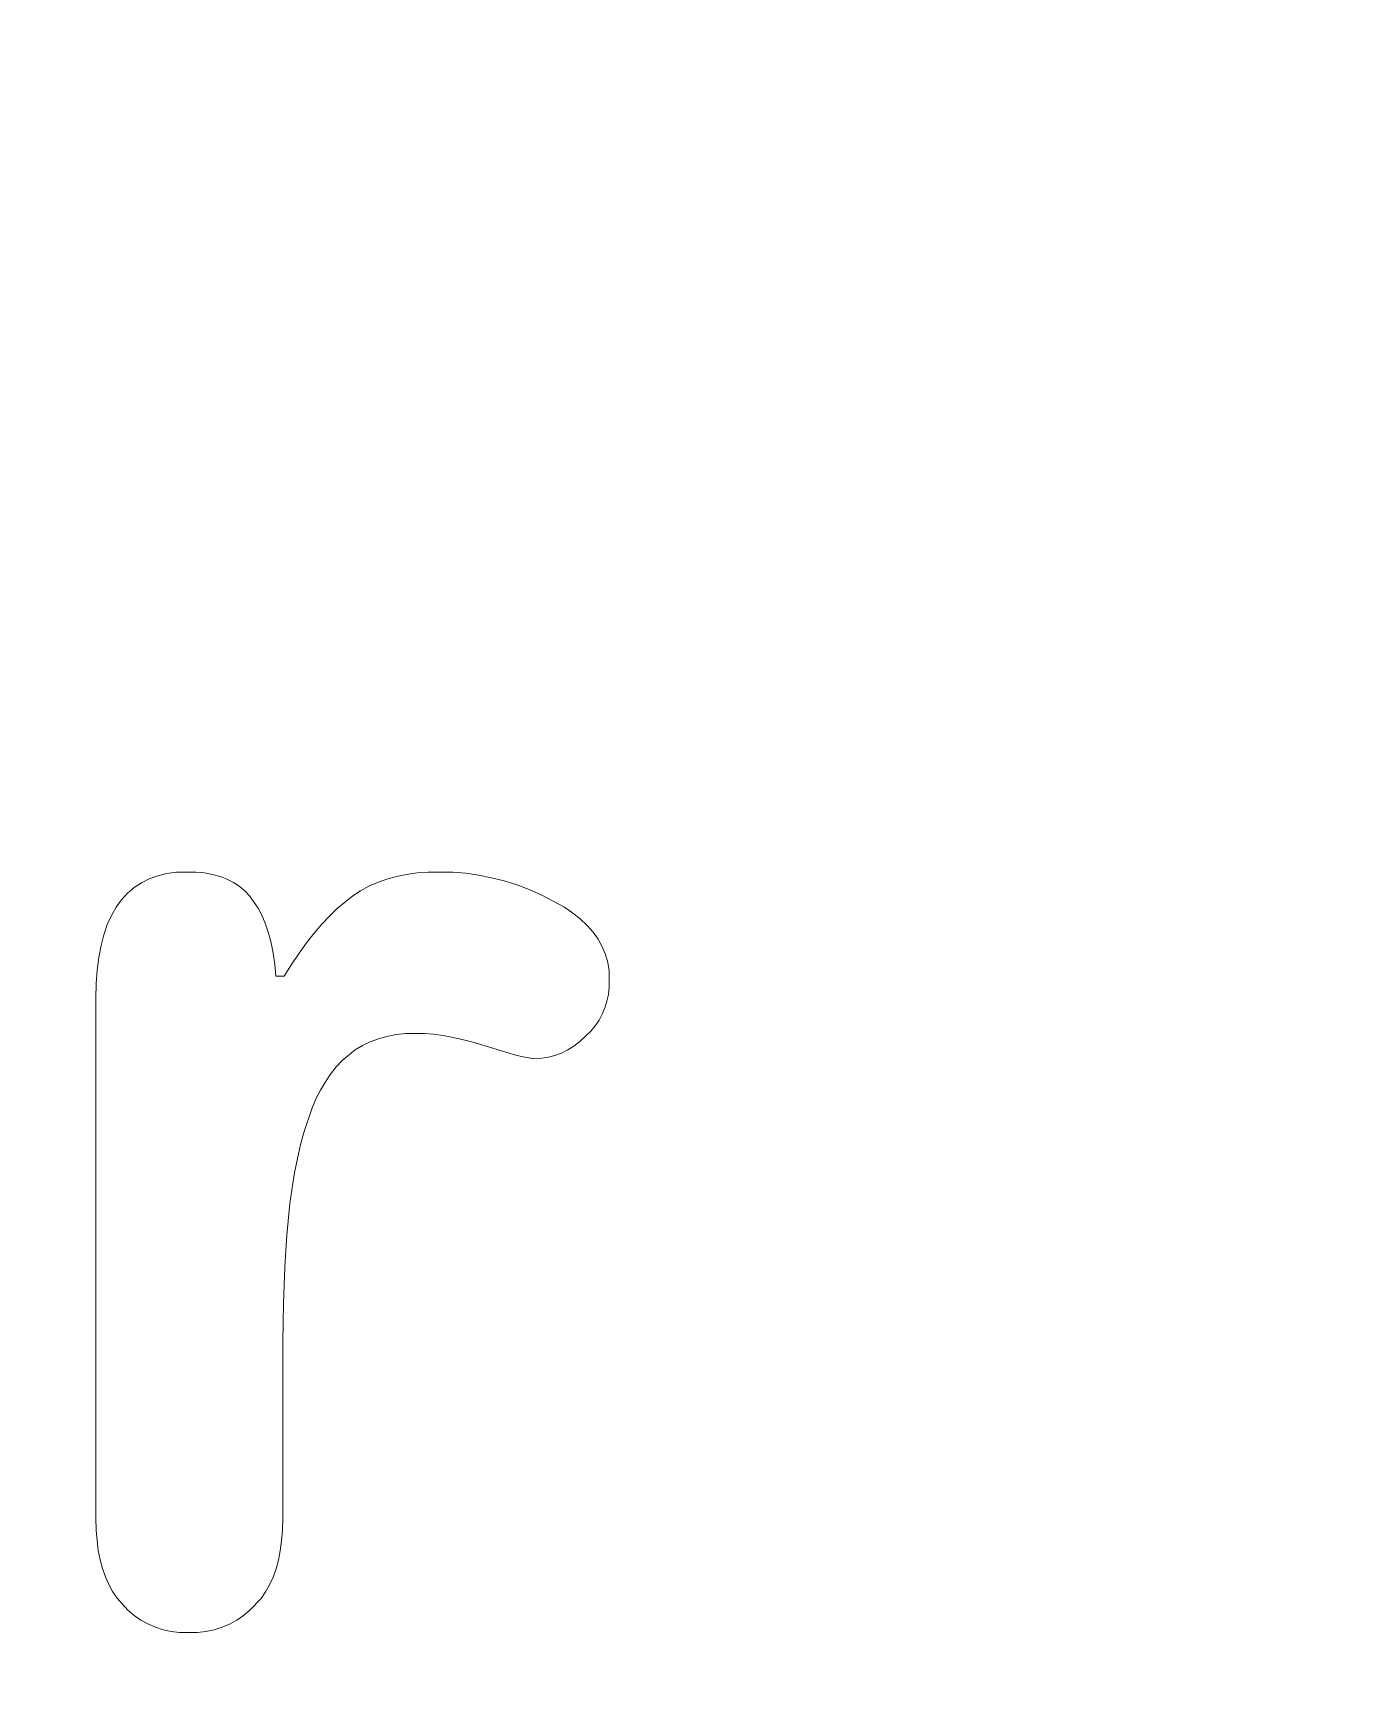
# Model space of a CAD drawing. Header units: millimetres. Extents: x -101 to 34, y -11 to -1.
# Drawn here: x -66.801 to -64.732, y -8.626 to -6.005 of the extents above; entities that cross this region are included whole.
import ezdxf

# ---------------------------------------------------------------- set-up
doc = ezdxf.new("R2010")
doc.units = ezdxf.units.MM
doc.header["$MEASUREMENT"] = 0
doc.layers.add('Layer 1', color=7, linetype='Continuous')

msp = doc.modelspace()

# ---------------------------------------------------------------- linework, layer by layer
at = {"layer": 'Layer 1', "lineweight": 20}
for points, knots in [([(-100.9197, -2.2468), (-100.9197, -2.2468), (-100.9197, -1.2468), (-100.9197, -1.2468), (-55.9197, -1.2468), (-10.9197, -1.2468), (34.0803, -1.2468), (34.0803, -1.2468), (34.0803, -10.2468), (34.0803, -10.2468)], [0, 0, 0, 0, 0.333333, 0.333333, 0.333333, 0.666667, 0.666667, 0.666667, 1, 1, 1, 1]), ([(19.0803, -10.2468), (19.0803, -10.2468), (34.0803, -10.2468), (34.0803, -10.2468), (34.0803, -10.2468), (34.0803, -11.2468), (34.0803, -11.2468), (-10.9197, -11.2468), (-55.9197, -11.2468), (-100.9197, -11.2468), (-100.9197, -11.2468), (-100.9197, -2.2468), (-100.9197, -2.2468), (-100.9197, -2.2468), (-85.9197, -2.2468), (-85.9197, -2.2468), (-85.9197, -2.2468), (-85.9197, -3.2468), (-85.9197, -3.2468), (-85.9197, -3.2468), (-70.9197, -3.2468), (-70.9197, -3.2468), (-70.9197, -3.2468), (-70.9197, -4.2468), (-70.9197, -4.2468), (-70.9197, -4.2468), (-55.9197, -4.2468), (-55.9197, -4.2468), (-55.9197, -4.2468), (-55.9197, -5.2468), (-55.9197, -5.2468), (-55.9197, -5.2468), (-40.9197, -5.2468), (-40.9197, -5.2468), (-40.9197, -5.2468), (-40.9197, -6.2468), (-40.9197, -6.2468), (-40.9197, -6.2468), (-25.9197, -6.2468), (-25.9197, -6.2468), (-25.9197, -6.2468), (-25.9197, -7.2468), (-25.9197, -7.2468), (-25.9197, -7.2468), (-10.9197, -7.2468), (-10.9197, -7.2468), (-10.9197, -7.2468), (-10.9197, -8.2468), (-10.9197, -8.2468), (-10.9197, -8.2468), (4.0803, -8.2468), (4.0803, -8.2468), (4.0803, -8.2468), (4.0803, -9.2468), (4.0803, -9.2468), (4.0803, -9.2468), (19.0803, -9.2468), (19.0803, -9.2468), (19.0803, -9.2468), (19.0803, -10.2468), (19.0803, -10.2468)], [0, 0, 0, 0, 0.05, 0.05, 0.05, 0.1, 0.1, 0.1, 0.15, 0.15, 0.15, 0.2, 0.2, 0.2, 0.25, 0.25, 0.25, 0.3, 0.3, 0.3, 0.35, 0.35, 0.35, 0.4, 0.4, 0.4, 0.45, 0.45, 0.45, 0.5, 0.5, 0.5, 0.55, 0.55, 0.55, 0.6, 0.6, 0.6, 0.65, 0.65, 0.65, 0.7, 0.7, 0.7, 0.75, 0.75, 0.75, 0.8, 0.8, 0.8, 0.85, 0.85, 0.85, 0.9, 0.9, 0.9, 0.95, 0.95, 0.95, 1, 1, 1, 1])]:
    msp.add_open_spline(points, degree=3, knots=knots, dxfattribs=at)
at = {"layer": 'Layer 1', "color": 1, "lineweight": 9}
msp.add_open_spline([(-66.4077, -8.1023), (-66.4077, -8.1023), (-66.4077, -8.1033), (-66.4077, -8.1033), (-66.4077, -8.1033), (-66.4077, -8.1033), (-66.4077, -8.1033), (-66.4077, -8.1033), (-66.4077, -8.106), (-66.4077, -8.106), (-66.4077, -8.106), (-66.4077, -8.106), (-66.4077, -8.106), (-66.4077, -8.106), (-66.4077, -8.1102), (-66.4077, -8.1102), (-66.4077, -8.1102), (-66.4077, -8.1102), (-66.4077, -8.1102), (-66.4077, -8.1102), (-66.4077, -8.116), (-66.4077, -8.116), (-66.4077, -8.116), (-66.4077, -8.116), (-66.4077, -8.116), (-66.4077, -8.116), (-66.4077, -8.1231), (-66.4077, -8.1231), (-66.4077, -8.1231), (-66.4077, -8.1231), (-66.4077, -8.1231), (-66.4077, -8.1231), (-66.4077, -8.1315), (-66.4077, -8.1315), (-66.4077, -8.1315), (-66.4077, -8.1315), (-66.4077, -8.1315), (-66.4077, -8.1315), (-66.4077, -8.1409), (-66.4077, -8.1409), (-66.4077, -8.1409), (-66.4077, -8.1409), (-66.4077, -8.1409), (-66.4077, -8.1409), (-66.4077, -8.1513), (-66.4077, -8.1513), (-66.4077, -8.1513), (-66.4077, -8.1513), (-66.4077, -8.1513), (-66.4077, -8.1513), (-66.4077, -8.1624), (-66.4077, -8.1624), (-66.4077, -8.1624), (-66.4077, -8.1624), (-66.4077, -8.1624), (-66.4077, -8.1624), (-66.4077, -8.1742), (-66.4077, -8.1742), (-66.4077, -8.1742), (-66.4077, -8.1742), (-66.4077, -8.1742), (-66.4077, -8.1742), (-66.4077, -8.1866), (-66.4077, -8.1866), (-66.4077, -8.1866), (-66.4077, -8.1866), (-66.4077, -8.1866), (-66.4077, -8.1866), (-66.4077, -8.1994), (-66.4077, -8.1994), (-66.4077, -8.1994), (-66.4077, -8.1994), (-66.4077, -8.1994), (-66.4077, -8.1994), (-66.4077, -8.2124), (-66.4077, -8.2124), (-66.4077, -8.2124), (-66.4077, -8.2124), (-66.4077, -8.2124), (-66.4077, -8.2124), (-66.4077, -8.2256), (-66.4077, -8.2256), (-66.4077, -8.2256), (-66.4077, -8.2256), (-66.4077, -8.2256), (-66.4077, -8.2256), (-66.4077, -8.2388), (-66.4077, -8.2388), (-66.4077, -8.2388), (-66.4077, -8.2388), (-66.4077, -8.2388), (-66.4077, -8.2388), (-66.4077, -8.2519), (-66.4077, -8.2519), (-66.4077, -8.2519), (-66.4077, -8.2519), (-66.4077, -8.2519), (-66.4077, -8.2519), (-66.4077, -8.2647), (-66.4077, -8.2647), (-66.4077, -8.2647), (-66.4077, -8.2647), (-66.4077, -8.2647), (-66.4077, -8.2647), (-66.4077, -8.2771), (-66.4077, -8.2771), (-66.4077, -8.2771), (-66.4077, -8.2771), (-66.4077, -8.2771), (-66.4077, -8.2771), (-66.4077, -8.2888), (-66.4077, -8.2888), (-66.4077, -8.2888), (-66.4077, -8.2888), (-66.4077, -8.2888), (-66.4077, -8.2888), (-66.4077, -8.3), (-66.4077, -8.3), (-66.4077, -8.3), (-66.4077, -8.3), (-66.4077, -8.3), (-66.4077, -8.3), (-66.4077, -8.3104), (-66.4077, -8.3104), (-66.4077, -8.3104), (-66.4077, -8.3104), (-66.4077, -8.3104), (-66.4077, -8.3104), (-66.4077, -8.3198), (-66.4077, -8.3198), (-66.4077, -8.3198), (-66.4077, -8.3198), (-66.4077, -8.3198), (-66.4077, -8.3198), (-66.4077, -8.3282), (-66.4077, -8.3282), (-66.4077, -8.3282), (-66.4077, -8.3282), (-66.4077, -8.3282), (-66.4077, -8.3282), (-66.4077, -8.3353), (-66.4077, -8.3353), (-66.4077, -8.3353), (-66.4077, -8.3353), (-66.4077, -8.3353), (-66.4077, -8.3353), (-66.4077, -8.3411), (-66.4077, -8.3411), (-66.4077, -8.3411), (-66.4077, -8.3411), (-66.4077, -8.3411), (-66.4077, -8.3411), (-66.4077, -8.3453), (-66.4077, -8.3453), (-66.4077, -8.3453), (-66.4077, -8.3453), (-66.4077, -8.3453), (-66.4077, -8.3453), (-66.4077, -8.348), (-66.4077, -8.348), (-66.4077, -8.348), (-66.4077, -8.348), (-66.4077, -8.348), (-66.4077, -8.348), (-66.4081, -8.3664), (-66.4081, -8.3664), (-66.4081, -8.3664), (-66.4081, -8.3664), (-66.4081, -8.3664), (-66.4081, -8.3664), (-66.4094, -8.383), (-66.4094, -8.383), (-66.4094, -8.383), (-66.4094, -8.383), (-66.4094, -8.383), (-66.4094, -8.383), (-66.4115, -8.3987), (-66.4115, -8.3987), (-66.4115, -8.3987), (-66.4115, -8.3987), (-66.4115, -8.3987), (-66.4115, -8.3987), (-66.4144, -8.4135), (-66.4144, -8.4135), (-66.4144, -8.4135), (-66.4144, -8.4135), (-66.4144, -8.4135), (-66.4144, -8.4135), (-66.4182, -8.4273), (-66.4182, -8.4273), (-66.4182, -8.4273), (-66.4182, -8.4273), (-66.4182, -8.4273), (-66.4182, -8.4273), (-66.4228, -8.4403), (-66.4228, -8.4403), (-66.4228, -8.4403), (-66.4228, -8.4403), (-66.4228, -8.4403), (-66.4228, -8.4403), (-66.4283, -8.4523), (-66.4283, -8.4523), (-66.4283, -8.4523), (-66.4283, -8.4523), (-66.4283, -8.4523), (-66.4283, -8.4523), (-66.4346, -8.4636), (-66.4346, -8.4636), (-66.4346, -8.4636), (-66.4346, -8.4636), (-66.4346, -8.4636), (-66.4346, -8.4636), (-66.4418, -8.4739), (-66.4418, -8.4739), (-66.4418, -8.4739), (-66.4418, -8.4739), (-66.4418, -8.4739), (-66.4418, -8.4739), (-66.4594, -8.4927), (-66.4594, -8.4927), (-66.4594, -8.4927), (-66.4594, -8.4927), (-66.4594, -8.4927), (-66.4594, -8.4927), (-66.4696, -8.501), (-66.4696, -8.501), (-66.4696, -8.501), (-66.4696, -8.501), (-66.4696, -8.501), (-66.4696, -8.501), (-66.4803, -8.5083), (-66.4803, -8.5083), (-66.4803, -8.5083), (-66.4803, -8.5083), (-66.4803, -8.5083), (-66.4803, -8.5083), (-66.4916, -8.5144), (-66.4916, -8.5144), (-66.4916, -8.5144), (-66.4916, -8.5144), (-66.4916, -8.5144), (-66.4916, -8.5144), (-66.5034, -8.5194), (-66.5034, -8.5194), (-66.5034, -8.5194), (-66.5034, -8.5194), (-66.5034, -8.5194), (-66.5034, -8.5194), (-66.5158, -8.5233), (-66.5158, -8.5233), (-66.5158, -8.5233), (-66.5158, -8.5233), (-66.5158, -8.5233), (-66.5158, -8.5233), (-66.5288, -8.5261), (-66.5288, -8.5261), (-66.5288, -8.5261), (-66.5288, -8.5261), (-66.5288, -8.5261), (-66.5288, -8.5261), (-66.5423, -8.5277), (-66.5423, -8.5277), (-66.5423, -8.5277), (-66.5423, -8.5277), (-66.5423, -8.5277), (-66.5423, -8.5277), (-66.5703, -8.5277), (-66.5703, -8.5277), (-66.5703, -8.5277), (-66.5703, -8.5277), (-66.5703, -8.5277), (-66.5703, -8.5277), (-66.5837, -8.5261), (-66.5837, -8.5261), (-66.5837, -8.5261), (-66.5837, -8.5261), (-66.5837, -8.5261), (-66.5837, -8.5261), (-66.5964, -8.5233), (-66.5964, -8.5233), (-66.5964, -8.5233), (-66.5964, -8.5233), (-66.5964, -8.5233), (-66.5964, -8.5233), (-66.6086, -8.5193), (-66.6086, -8.5193), (-66.6086, -8.5193), (-66.6086, -8.5193), (-66.6086, -8.5193), (-66.6086, -8.5193), (-66.6203, -8.5143), (-66.6203, -8.5143), (-66.6203, -8.5143), (-66.6203, -8.5143), (-66.6203, -8.5143), (-66.6203, -8.5143), (-66.6314, -8.5082), (-66.6314, -8.5082), (-66.6314, -8.5082), (-66.6314, -8.5082), (-66.6314, -8.5082), (-66.6314, -8.5082), (-66.642, -8.5009), (-66.642, -8.5009), (-66.642, -8.5009), (-66.642, -8.5009), (-66.642, -8.5009), (-66.642, -8.5009), (-66.6519, -8.4925), (-66.6519, -8.4925), (-66.6519, -8.4925), (-66.6519, -8.4925), (-66.6519, -8.4925), (-66.6519, -8.4925), (-66.6691, -8.4734), (-66.6691, -8.4734), (-66.6691, -8.4734), (-66.6691, -8.4734), (-66.6691, -8.4734), (-66.6691, -8.4734), (-66.6761, -8.4631), (-66.6761, -8.4631), (-66.6761, -8.4631), (-66.6761, -8.4631), (-66.6761, -8.4631), (-66.6761, -8.4631), (-66.6822, -8.4518), (-66.6822, -8.4518), (-66.6822, -8.4518), (-66.6822, -8.4518), (-66.6822, -8.4518), (-66.6822, -8.4518), (-66.6875, -8.4397), (-66.6875, -8.4397), (-66.6875, -8.4397), (-66.6875, -8.4397), (-66.6875, -8.4397), (-66.6875, -8.4397), (-66.692, -8.4268), (-66.692, -8.4268), (-66.692, -8.4268), (-66.692, -8.4268), (-66.692, -8.4268), (-66.692, -8.4268), (-66.6958, -8.4129), (-66.6958, -8.4129), (-66.6958, -8.4129), (-66.6958, -8.4129), (-66.6958, -8.4129), (-66.6958, -8.4129), (-66.6986, -8.3982), (-66.6986, -8.3982), (-66.6986, -8.3982), (-66.6986, -8.3982), (-66.6986, -8.3982), (-66.6986, -8.3982), (-66.7006, -8.3827), (-66.7006, -8.3827), (-66.7006, -8.3827), (-66.7006, -8.3827), (-66.7006, -8.3827), (-66.7006, -8.3827), (-66.7019, -8.3662), (-66.7019, -8.3662), (-66.7019, -8.3662), (-66.7019, -8.3662), (-66.7019, -8.3662), (-66.7019, -8.3662), (-66.7023, -8.3479), (-66.7023, -8.3479), (-66.7023, -8.3479), (-66.7023, -8.3479), (-66.7023, -8.3479), (-66.7023, -8.3479), (-66.7023, -8.3448), (-66.7023, -8.3448), (-66.7023, -8.3448), (-66.7023, -8.3448), (-66.7023, -8.3448), (-66.7023, -8.3448), (-66.7023, -8.3397), (-66.7023, -8.3397), (-66.7023, -8.3397), (-66.7023, -8.3397), (-66.7023, -8.3397), (-66.7023, -8.3397), (-66.7023, -8.3328), (-66.7023, -8.3328), (-66.7023, -8.3328), (-66.7023, -8.3328), (-66.7023, -8.3328), (-66.7023, -8.3328), (-66.7023, -8.324), (-66.7023, -8.324), (-66.7023, -8.324), (-66.7023, -8.324), (-66.7023, -8.324), (-66.7023, -8.324), (-66.7023, -8.3136), (-66.7023, -8.3136), (-66.7023, -8.3136), (-66.7023, -8.3136), (-66.7023, -8.3136), (-66.7023, -8.3136), (-66.7023, -8.3016), (-66.7023, -8.3016), (-66.7023, -8.3016), (-66.7023, -8.3016), (-66.7023, -8.3016), (-66.7023, -8.3016), (-66.7023, -8.288), (-66.7023, -8.288), (-66.7023, -8.288), (-66.7023, -8.288), (-66.7023, -8.288), (-66.7023, -8.288), (-66.7023, -8.2731), (-66.7023, -8.2731), (-66.7023, -8.2731), (-66.7023, -8.2731), (-66.7023, -8.2731), (-66.7023, -8.2731), (-66.7023, -8.2567), (-66.7023, -8.2567), (-66.7023, -8.2567), (-66.7023, -8.2567), (-66.7023, -8.2567), (-66.7023, -8.2567), (-66.7023, -8.2392), (-66.7023, -8.2392), (-66.7023, -8.2392), (-66.7023, -8.2392), (-66.7023, -8.2392), (-66.7023, -8.2392), (-66.7023, -8.2205), (-66.7023, -8.2205), (-66.7023, -8.2205), (-66.7023, -8.2205), (-66.7023, -8.2205), (-66.7023, -8.2205), (-66.7023, -8.2007), (-66.7023, -8.2007), (-66.7023, -8.2007), (-66.7023, -8.2007), (-66.7023, -8.2007), (-66.7023, -8.2007), (-66.7023, -8.1799), (-66.7023, -8.1799), (-66.7023, -8.1799), (-66.7023, -8.1799), (-66.7023, -8.1799), (-66.7023, -8.1799), (-66.7023, -8.1582), (-66.7023, -8.1582), (-66.7023, -8.1582), (-66.7023, -8.1582), (-66.7023, -8.1582), (-66.7023, -8.1582), (-66.7023, -8.1358), (-66.7023, -8.1358), (-66.7023, -8.1358), (-66.7023, -8.1358), (-66.7023, -8.1358), (-66.7023, -8.1358), (-66.7023, -8.1126), (-66.7023, -8.1126), (-66.7023, -8.1126), (-66.7023, -8.1126), (-66.7023, -8.1126), (-66.7023, -8.1126), (-66.7023, -8.0888), (-66.7023, -8.0888), (-66.7023, -8.0888), (-66.7023, -8.0888), (-66.7023, -8.0888), (-66.7023, -8.0888), (-66.7023, -8.0645), (-66.7023, -8.0645), (-66.7023, -8.0645), (-66.7023, -8.0645), (-66.7023, -8.0645), (-66.7023, -8.0645), (-66.7023, -8.0397), (-66.7023, -8.0397), (-66.7023, -8.0397), (-66.7023, -8.0397), (-66.7023, -8.0397), (-66.7023, -8.0397), (-66.7023, -8.0146), (-66.7023, -8.0146), (-66.7023, -8.0146), (-66.7023, -8.0146), (-66.7023, -8.0146), (-66.7023, -8.0146), (-66.7023, -7.9892), (-66.7023, -7.9892), (-66.7023, -7.9892), (-66.7023, -7.9892), (-66.7023, -7.9892), (-66.7023, -7.9892), (-66.7023, -7.9635), (-66.7023, -7.9635), (-66.7023, -7.9635), (-66.7023, -7.9635), (-66.7023, -7.9635), (-66.7023, -7.9635), (-66.7023, -7.9379), (-66.7023, -7.9379), (-66.7023, -7.9379), (-66.7023, -7.9379), (-66.7023, -7.9379), (-66.7023, -7.9379), (-66.7023, -7.9122), (-66.7023, -7.9122), (-66.7023, -7.9122), (-66.7023, -7.9122), (-66.7023, -7.9122), (-66.7023, -7.9122), (-66.7023, -7.8866), (-66.7023, -7.8866), (-66.7023, -7.8866), (-66.7023, -7.8866), (-66.7023, -7.8866), (-66.7023, -7.8866), (-66.7023, -7.8612), (-66.7023, -7.8612), (-66.7023, -7.8612), (-66.7023, -7.8612), (-66.7023, -7.8612), (-66.7023, -7.8612), (-66.7023, -7.8361), (-66.7023, -7.8361), (-66.7023, -7.8361), (-66.7023, -7.8361), (-66.7023, -7.8361), (-66.7023, -7.8361), (-66.7023, -7.8113), (-66.7023, -7.8113), (-66.7023, -7.8113), (-66.7023, -7.8113), (-66.7023, -7.8113), (-66.7023, -7.8113), (-66.7023, -7.787), (-66.7023, -7.787), (-66.7023, -7.787), (-66.7023, -7.787), (-66.7023, -7.787), (-66.7023, -7.787), (-66.7023, -7.7631), (-66.7023, -7.7631), (-66.7023, -7.7631), (-66.7023, -7.7631), (-66.7023, -7.7631), (-66.7023, -7.7631), (-66.7023, -7.74), (-66.7023, -7.74), (-66.7023, -7.74), (-66.7023, -7.74), (-66.7023, -7.74), (-66.7023, -7.74), (-66.7023, -7.7175), (-66.7023, -7.7175), (-66.7023, -7.7175), (-66.7023, -7.7175), (-66.7023, -7.7175), (-66.7023, -7.7175), (-66.7023, -7.6958), (-66.7023, -7.6958), (-66.7023, -7.6958), (-66.7023, -7.6958), (-66.7023, -7.6958), (-66.7023, -7.6958), (-66.7023, -7.6751), (-66.7023, -7.6751), (-66.7023, -7.6751), (-66.7023, -7.6751), (-66.7023, -7.6751), (-66.7023, -7.6751), (-66.7023, -7.6553), (-66.7023, -7.6553), (-66.7023, -7.6553), (-66.7023, -7.6553), (-66.7023, -7.6553), (-66.7023, -7.6553), (-66.7023, -7.6366), (-66.7023, -7.6366), (-66.7023, -7.6366), (-66.7023, -7.6366), (-66.7023, -7.6366), (-66.7023, -7.6366), (-66.7023, -7.619), (-66.7023, -7.619), (-66.7023, -7.619), (-66.7023, -7.619), (-66.7023, -7.619), (-66.7023, -7.619), (-66.7023, -7.6027), (-66.7023, -7.6027), (-66.7023, -7.6027), (-66.7023, -7.6027), (-66.7023, -7.6027), (-66.7023, -7.6027), (-66.7023, -7.5877), (-66.7023, -7.5877), (-66.7023, -7.5877), (-66.7023, -7.5877), (-66.7023, -7.5877), (-66.7023, -7.5877), (-66.7023, -7.5742), (-66.7023, -7.5742), (-66.7023, -7.5742), (-66.7023, -7.5742), (-66.7023, -7.5742), (-66.7023, -7.5742), (-66.7023, -7.5622), (-66.7023, -7.5622), (-66.7023, -7.5622), (-66.7023, -7.5622), (-66.7023, -7.5622), (-66.7023, -7.5622), (-66.7023, -7.5518), (-66.7023, -7.5518), (-66.7023, -7.5518), (-66.7023, -7.5518), (-66.7023, -7.5518), (-66.7023, -7.5518), (-66.7023, -7.543), (-66.7023, -7.543), (-66.7023, -7.543), (-66.7023, -7.543), (-66.7023, -7.543), (-66.7023, -7.543), (-66.7023, -7.5361), (-66.7023, -7.5361), (-66.7023, -7.5361), (-66.7023, -7.5361), (-66.7023, -7.5361), (-66.7023, -7.5361), (-66.7023, -7.531), (-66.7023, -7.531), (-66.7023, -7.531), (-66.7023, -7.531), (-66.7023, -7.531), (-66.7023, -7.531), (-66.7023, -7.5279), (-66.7023, -7.5279), (-66.7023, -7.5279), (-66.7023, -7.5279), (-66.7023, -7.5279), (-66.7023, -7.5279), (-66.7018, -7.5041), (-66.7018, -7.5041), (-66.7018, -7.5041), (-66.7018, -7.5041), (-66.7018, -7.5041), (-66.7018, -7.5041), (-66.7003, -7.4828), (-66.7003, -7.4828), (-66.7003, -7.4828), (-66.7003, -7.4828), (-66.7003, -7.4828), (-66.7003, -7.4828), (-66.6978, -7.4629), (-66.6978, -7.4629), (-66.6978, -7.4629), (-66.6978, -7.4629), (-66.6978, -7.4629), (-66.6978, -7.4629), (-66.6943, -7.4443), (-66.6943, -7.4443), (-66.6943, -7.4443), (-66.6943, -7.4443), (-66.6943, -7.4443), (-66.6943, -7.4443), (-66.6898, -7.4271), (-66.6898, -7.4271), (-66.6898, -7.4271), (-66.6898, -7.4271), (-66.6898, -7.4271), (-66.6898, -7.4271), (-66.6844, -7.4112), (-66.6844, -7.4112), (-66.6844, -7.4112), (-66.6844, -7.4112), (-66.6844, -7.4112), (-66.6844, -7.4112), (-66.6779, -7.3968), (-66.6779, -7.3968), (-66.6779, -7.3968), (-66.6779, -7.3968), (-66.6779, -7.3968), (-66.6779, -7.3968), (-66.6704, -7.3837), (-66.6704, -7.3837), (-66.6704, -7.3837), (-66.6704, -7.3837), (-66.6704, -7.3837), (-66.6704, -7.3837), (-66.662, -7.372), (-66.662, -7.372), (-66.662, -7.372), (-66.662, -7.372), (-66.662, -7.372), (-66.662, -7.372), (-66.6525, -7.3617), (-66.6525, -7.3617), (-66.6525, -7.3617), (-66.6525, -7.3617), (-66.6525, -7.3617), (-66.6525, -7.3617), (-66.6421, -7.3527), (-66.6421, -7.3527), (-66.6421, -7.3527), (-66.6421, -7.3527), (-66.6421, -7.3527), (-66.6421, -7.3527), (-66.6307, -7.3451), (-66.6307, -7.3451), (-66.6307, -7.3451), (-66.6307, -7.3451), (-66.6307, -7.3451), (-66.6307, -7.3451), (-66.6183, -7.3389), (-66.6183, -7.3389), (-66.6183, -7.3389), (-66.6183, -7.3389), (-66.6183, -7.3389), (-66.6183, -7.3389), (-66.6048, -7.3341), (-66.6048, -7.3341), (-66.6048, -7.3341), (-66.6048, -7.3341), (-66.6048, -7.3341), (-66.6048, -7.3341), (-66.5904, -7.3306), (-66.5904, -7.3306), (-66.5904, -7.3306), (-66.5904, -7.3306), (-66.5904, -7.3306), (-66.5904, -7.3306), (-66.5751, -7.3286), (-66.5751, -7.3286), (-66.5751, -7.3286), (-66.5751, -7.3286), (-66.5751, -7.3286), (-66.5751, -7.3286), (-66.5445, -7.3283), (-66.5445, -7.3283), (-66.5445, -7.3283), (-66.5445, -7.3283), (-66.5445, -7.3283), (-66.5445, -7.3283), (-66.5311, -7.3297), (-66.5311, -7.3297), (-66.5311, -7.3297), (-66.5311, -7.3297), (-66.5311, -7.3297), (-66.5311, -7.3297), (-66.5185, -7.332), (-66.5185, -7.332), (-66.5185, -7.332), (-66.5185, -7.332), (-66.5185, -7.332), (-66.5185, -7.332), (-66.5066, -7.3353), (-66.5066, -7.3353), (-66.5066, -7.3353), (-66.5066, -7.3353), (-66.5066, -7.3353), (-66.5066, -7.3353), (-66.4956, -7.3395), (-66.4956, -7.3395), (-66.4956, -7.3395), (-66.4956, -7.3395), (-66.4956, -7.3395), (-66.4956, -7.3395), (-66.4855, -7.3447), (-66.4855, -7.3447), (-66.4855, -7.3447), (-66.4855, -7.3447), (-66.4855, -7.3447), (-66.4855, -7.3447), (-66.4762, -7.3507), (-66.4762, -7.3507), (-66.4762, -7.3507), (-66.4762, -7.3507), (-66.4762, -7.3507), (-66.4762, -7.3507), (-66.4676, -7.3577), (-66.4676, -7.3577), (-66.4676, -7.3577), (-66.4676, -7.3577), (-66.4676, -7.3577), (-66.4676, -7.3577), (-66.46, -7.3655), (-66.46, -7.3655), (-66.46, -7.3655), (-66.46, -7.3655), (-66.46, -7.3655), (-66.46, -7.3655), (-66.4462, -7.3853), (-66.4462, -7.3853), (-66.4462, -7.3853), (-66.4462, -7.3853), (-66.4462, -7.3853), (-66.4462, -7.3853), (-66.4401, -7.3973), (-66.4401, -7.3973), (-66.4401, -7.3973), (-66.4401, -7.3973), (-66.4401, -7.3973), (-66.4401, -7.3973), (-66.4346, -7.4104), (-66.4346, -7.4104), (-66.4346, -7.4104), (-66.4346, -7.4104), (-66.4346, -7.4104), (-66.4346, -7.4104), (-66.4299, -7.4246), (-66.4299, -7.4246), (-66.4299, -7.4246), (-66.4299, -7.4246), (-66.4299, -7.4246), (-66.4299, -7.4246), (-66.426, -7.4399), (-66.426, -7.4399), (-66.426, -7.4399), (-66.426, -7.4399), (-66.426, -7.4399), (-66.426, -7.4399), (-66.4228, -7.4564), (-66.4228, -7.4564), (-66.4228, -7.4564), (-66.4228, -7.4564), (-66.4228, -7.4564), (-66.4228, -7.4564), (-66.4202, -7.4738), (-66.4202, -7.4738), (-66.4202, -7.4738), (-66.4202, -7.4738), (-66.4202, -7.4738), (-66.4202, -7.4738), (-66.4184, -7.4924), (-66.4184, -7.4924), (-66.4184, -7.4924), (-66.4184, -7.4924), (-66.4184, -7.4924), (-66.4184, -7.4924), (-66.4056, -7.4924), (-66.4056, -7.4924), (-66.4056, -7.4924), (-66.4056, -7.4924), (-66.4056, -7.4924), (-66.4056, -7.4924), (-66.3938, -7.4738), (-66.3938, -7.4738), (-66.3938, -7.4738), (-66.3938, -7.4738), (-66.3938, -7.4738), (-66.3938, -7.4738), (-66.3819, -7.4564), (-66.3819, -7.4564), (-66.3819, -7.4564), (-66.3819, -7.4564), (-66.3819, -7.4564), (-66.3819, -7.4564), (-66.3699, -7.4399), (-66.3699, -7.4399), (-66.3699, -7.4399), (-66.3699, -7.4399), (-66.3699, -7.4399), (-66.3699, -7.4399), (-66.3578, -7.4246), (-66.3578, -7.4246), (-66.3578, -7.4246), (-66.3578, -7.4246), (-66.3578, -7.4246), (-66.3578, -7.4246), (-66.3457, -7.4104), (-66.3457, -7.4104), (-66.3457, -7.4104), (-66.3457, -7.4104), (-66.3457, -7.4104), (-66.3457, -7.4104), (-66.3335, -7.3973), (-66.3335, -7.3973), (-66.3335, -7.3973), (-66.3335, -7.3973), (-66.3335, -7.3973), (-66.3335, -7.3973), (-66.3211, -7.3853), (-66.3211, -7.3853), (-66.3211, -7.3853), (-66.3211, -7.3853), (-66.3211, -7.3853), (-66.3211, -7.3853), (-66.2972, -7.3655), (-66.2972, -7.3655), (-66.2972, -7.3655), (-66.2972, -7.3655), (-66.2972, -7.3655), (-66.2972, -7.3655), (-66.285, -7.3577), (-66.285, -7.3577), (-66.285, -7.3577), (-66.285, -7.3577), (-66.285, -7.3577), (-66.285, -7.3577), (-66.272, -7.3507), (-66.272, -7.3507), (-66.272, -7.3507), (-66.272, -7.3507), (-66.272, -7.3507), (-66.272, -7.3507), (-66.2582, -7.3447), (-66.2582, -7.3447), (-66.2582, -7.3447), (-66.2582, -7.3447), (-66.2582, -7.3447), (-66.2582, -7.3447), (-66.2436, -7.3395), (-66.2436, -7.3395), (-66.2436, -7.3395), (-66.2436, -7.3395), (-66.2436, -7.3395), (-66.2436, -7.3395), (-66.2284, -7.3353), (-66.2284, -7.3353), (-66.2284, -7.3353), (-66.2284, -7.3353), (-66.2284, -7.3353), (-66.2284, -7.3353), (-66.2124, -7.332), (-66.2124, -7.332), (-66.2124, -7.332), (-66.2124, -7.332), (-66.2124, -7.332), (-66.2124, -7.332), (-66.1958, -7.3297), (-66.1958, -7.3297), (-66.1958, -7.3297), (-66.1958, -7.3297), (-66.1958, -7.3297), (-66.1958, -7.3297), (-66.1782, -7.3283), (-66.1782, -7.3283), (-66.1782, -7.3283), (-66.1782, -7.3283), (-66.1782, -7.3283), (-66.1782, -7.3283), (-66.1394, -7.3284), (-66.1394, -7.3284), (-66.1394, -7.3284), (-66.1394, -7.3284), (-66.1394, -7.3284), (-66.1394, -7.3284), (-66.1189, -7.3301), (-66.1189, -7.3301), (-66.1189, -7.3301), (-66.1189, -7.3301), (-66.1189, -7.3301), (-66.1189, -7.3301), (-66.0986, -7.333), (-66.0986, -7.333), (-66.0986, -7.333), (-66.0986, -7.333), (-66.0986, -7.333), (-66.0986, -7.333), (-66.0784, -7.3371), (-66.0784, -7.3371), (-66.0784, -7.3371), (-66.0784, -7.3371), (-66.0784, -7.3371), (-66.0784, -7.3371), (-66.0583, -7.3422), (-66.0583, -7.3422), (-66.0583, -7.3422), (-66.0583, -7.3422), (-66.0583, -7.3422), (-66.0583, -7.3422), (-66.0384, -7.3485), (-66.0384, -7.3485), (-66.0384, -7.3485), (-66.0384, -7.3485), (-66.0384, -7.3485), (-66.0384, -7.3485), (-66.0187, -7.356), (-66.0187, -7.356), (-66.0187, -7.356), (-66.0187, -7.356), (-66.0187, -7.356), (-66.0187, -7.356), (-65.999, -7.3647), (-65.999, -7.3647), (-65.999, -7.3647), (-65.999, -7.3647), (-65.999, -7.3647), (-65.999, -7.3647), (-65.9643, -7.3831), (-65.9643, -7.3831), (-65.9643, -7.3831), (-65.9643, -7.3831), (-65.9643, -7.3831), (-65.9643, -7.3831), (-65.9505, -7.3923), (-65.9505, -7.3923), (-65.9505, -7.3923), (-65.9505, -7.3923), (-65.9505, -7.3923), (-65.9505, -7.3923), (-65.9383, -7.4021), (-65.9383, -7.4021), (-65.9383, -7.4021), (-65.9383, -7.4021), (-65.9383, -7.4021), (-65.9383, -7.4021), (-65.9274, -7.4123), (-65.9274, -7.4123), (-65.9274, -7.4123), (-65.9274, -7.4123), (-65.9274, -7.4123), (-65.9274, -7.4123), (-65.918, -7.423), (-65.918, -7.423), (-65.918, -7.423), (-65.918, -7.423), (-65.918, -7.423), (-65.918, -7.423), (-65.9101, -7.4342), (-65.9101, -7.4342), (-65.9101, -7.4342), (-65.9101, -7.4342), (-65.9101, -7.4342), (-65.9101, -7.4342), (-65.9036, -7.4461), (-65.9036, -7.4461), (-65.9036, -7.4461), (-65.9036, -7.4461), (-65.9036, -7.4461), (-65.9036, -7.4461), (-65.8985, -7.4583), (-65.8985, -7.4583), (-65.8985, -7.4583), (-65.8985, -7.4583), (-65.8985, -7.4583), (-65.8985, -7.4583), (-65.8949, -7.4711), (-65.8949, -7.4711), (-65.8949, -7.4711), (-65.8949, -7.4711), (-65.8949, -7.4711), (-65.8949, -7.4711), (-65.8927, -7.4843), (-65.8927, -7.4843), (-65.8927, -7.4843), (-65.8927, -7.4843), (-65.8927, -7.4843), (-65.8927, -7.4843), (-65.8925, -7.5098), (-65.8925, -7.5098), (-65.8925, -7.5098), (-65.8925, -7.5098), (-65.8925, -7.5098), (-65.8925, -7.5098), (-65.8938, -7.5212), (-65.8938, -7.5212), (-65.8938, -7.5212), (-65.8938, -7.5212), (-65.8938, -7.5212), (-65.8938, -7.5212), (-65.8961, -7.532), (-65.8961, -7.532), (-65.8961, -7.532), (-65.8961, -7.532), (-65.8961, -7.532), (-65.8961, -7.532), (-65.8993, -7.5424), (-65.8993, -7.5424), (-65.8993, -7.5424), (-65.8993, -7.5424), (-65.8993, -7.5424), (-65.8993, -7.5424), (-65.9035, -7.5524), (-65.9035, -7.5524), (-65.9035, -7.5524), (-65.9035, -7.5524), (-65.9035, -7.5524), (-65.9035, -7.5524), (-65.9085, -7.5618), (-65.9085, -7.5618), (-65.9085, -7.5618), (-65.9085, -7.5618), (-65.9085, -7.5618), (-65.9085, -7.5618), (-65.9145, -7.5707), (-65.9145, -7.5707), (-65.9145, -7.5707), (-65.9145, -7.5707), (-65.9145, -7.5707), (-65.9145, -7.5707), (-65.9214, -7.5793), (-65.9214, -7.5793), (-65.9214, -7.5793), (-65.9214, -7.5793), (-65.9214, -7.5793), (-65.9214, -7.5793), (-65.9387, -7.5957), (-65.9387, -7.5957), (-65.9387, -7.5957), (-65.9387, -7.5957), (-65.9387, -7.5957), (-65.9387, -7.5957), (-65.9483, -7.6028), (-65.9483, -7.6028), (-65.9483, -7.6028), (-65.9483, -7.6028), (-65.9483, -7.6028), (-65.9483, -7.6028), (-65.958, -7.6089), (-65.958, -7.6089), (-65.958, -7.6089), (-65.958, -7.6089), (-65.958, -7.6089), (-65.958, -7.6089), (-65.968, -7.6137), (-65.968, -7.6137), (-65.968, -7.6137), (-65.968, -7.6137), (-65.968, -7.6137), (-65.968, -7.6137), (-65.9782, -7.6175), (-65.9782, -7.6175), (-65.9782, -7.6175), (-65.9782, -7.6175), (-65.9782, -7.6175), (-65.9782, -7.6175), (-65.9885, -7.6202), (-65.9885, -7.6202), (-65.9885, -7.6202), (-65.9885, -7.6202), (-65.9885, -7.6202), (-65.9885, -7.6202), (-65.9991, -7.6219), (-65.9991, -7.6219), (-65.9991, -7.6219), (-65.9991, -7.6219), (-65.9991, -7.6219), (-65.9991, -7.6219), (-66.0139, -7.6223), (-66.0139, -7.6223), (-66.0139, -7.6223), (-66.0139, -7.6223), (-66.0139, -7.6223), (-66.0139, -7.6223), (-66.0192, -7.6215), (-66.0192, -7.6215), (-66.0192, -7.6215), (-66.0192, -7.6215), (-66.0192, -7.6215), (-66.0192, -7.6215), (-66.0256, -7.6202), (-66.0256, -7.6202), (-66.0256, -7.6202), (-66.0256, -7.6202), (-66.0256, -7.6202), (-66.0256, -7.6202), (-66.0332, -7.6185), (-66.0332, -7.6185), (-66.0332, -7.6185), (-66.0332, -7.6185), (-66.0332, -7.6185), (-66.0332, -7.6185), (-66.0419, -7.6163), (-66.0419, -7.6163), (-66.0419, -7.6163), (-66.0419, -7.6163), (-66.0419, -7.6163), (-66.0419, -7.6163), (-66.0518, -7.6136), (-66.0518, -7.6136), (-66.0518, -7.6136), (-66.0518, -7.6136), (-66.0518, -7.6136), (-66.0518, -7.6136), (-66.0627, -7.6104), (-66.0627, -7.6104), (-66.0627, -7.6104), (-66.0627, -7.6104), (-66.0627, -7.6104), (-66.0627, -7.6104), (-66.0748, -7.6067), (-66.0748, -7.6067), (-66.0748, -7.6067), (-66.0748, -7.6067), (-66.0748, -7.6067), (-66.0748, -7.6067), (-66.1056, -7.5972), (-66.1056, -7.5972), (-66.1056, -7.5972), (-66.1056, -7.5972), (-66.1056, -7.5972), (-66.1056, -7.5972), (-66.1225, -7.5928), (-66.1225, -7.5928), (-66.1225, -7.5928), (-66.1225, -7.5928), (-66.1225, -7.5928), (-66.1225, -7.5928), (-66.1389, -7.5891), (-66.1389, -7.5891), (-66.1389, -7.5891), (-66.1389, -7.5891), (-66.1389, -7.5891), (-66.1389, -7.5891), (-66.1545, -7.5862), (-66.1545, -7.5862), (-66.1545, -7.5862), (-66.1545, -7.5862), (-66.1545, -7.5862), (-66.1545, -7.5862), (-66.1696, -7.5842), (-66.1696, -7.5842), (-66.1696, -7.5842), (-66.1696, -7.5842), (-66.1696, -7.5842), (-66.1696, -7.5842), (-66.1842, -7.583), (-66.1842, -7.583), (-66.1842, -7.583), (-66.1842, -7.583), (-66.1842, -7.583), (-66.1842, -7.583), (-66.2138, -7.5831), (-66.2138, -7.5831), (-66.2138, -7.5831), (-66.2138, -7.5831), (-66.2138, -7.5831), (-66.2138, -7.5831), (-66.2289, -7.5847), (-66.2289, -7.5847), (-66.2289, -7.5847), (-66.2289, -7.5847), (-66.2289, -7.5847), (-66.2289, -7.5847), (-66.2433, -7.5874), (-66.2433, -7.5874), (-66.2433, -7.5874), (-66.2433, -7.5874), (-66.2433, -7.5874), (-66.2433, -7.5874), (-66.2568, -7.5911), (-66.2568, -7.5911), (-66.2568, -7.5911), (-66.2568, -7.5911), (-66.2568, -7.5911), (-66.2568, -7.5911), (-66.2697, -7.596), (-66.2697, -7.596), (-66.2697, -7.596), (-66.2697, -7.596), (-66.2697, -7.596), (-66.2697, -7.596), (-66.2818, -7.6018), (-66.2818, -7.6018), (-66.2818, -7.6018), (-66.2818, -7.6018), (-66.2818, -7.6018), (-66.2818, -7.6018), (-66.2932, -7.6086), (-66.2932, -7.6086), (-66.2932, -7.6086), (-66.2932, -7.6086), (-66.2932, -7.6086), (-66.2932, -7.6086), (-66.314, -7.6256), (-66.314, -7.6256), (-66.314, -7.6256), (-66.314, -7.6256), (-66.314, -7.6256), (-66.314, -7.6256), (-66.3234, -7.6357), (-66.3234, -7.6357), (-66.3234, -7.6357), (-66.3234, -7.6357), (-66.3234, -7.6357), (-66.3234, -7.6357), (-66.3322, -7.6468), (-66.3322, -7.6468), (-66.3322, -7.6468), (-66.3322, -7.6468), (-66.3322, -7.6468), (-66.3322, -7.6468), (-66.3404, -7.659), (-66.3404, -7.659), (-66.3404, -7.659), (-66.3404, -7.659), (-66.3404, -7.659), (-66.3404, -7.659), (-66.3482, -7.6721), (-66.3482, -7.6721), (-66.3482, -7.6721), (-66.3482, -7.6721), (-66.3482, -7.6721), (-66.3482, -7.6721), (-66.3553, -7.6862), (-66.3553, -7.6862), (-66.3553, -7.6862), (-66.3553, -7.6862), (-66.3553, -7.6862), (-66.3553, -7.6862), (-66.3619, -7.7015), (-66.3619, -7.7015), (-66.3619, -7.7015), (-66.3619, -7.7015), (-66.3619, -7.7015), (-66.3619, -7.7015), (-66.374, -7.7373), (-66.374, -7.7373), (-66.374, -7.7373), (-66.374, -7.7373), (-66.374, -7.7373), (-66.374, -7.7373), (-66.3797, -7.7581), (-66.3797, -7.7581), (-66.3797, -7.7581), (-66.3797, -7.7581), (-66.3797, -7.7581), (-66.3797, -7.7581), (-66.3846, -7.7798), (-66.3846, -7.7798), (-66.3846, -7.7798), (-66.3846, -7.7798), (-66.3846, -7.7798), (-66.3846, -7.7798), (-66.3891, -7.8026), (-66.3891, -7.8026), (-66.3891, -7.8026), (-66.3891, -7.8026), (-66.3891, -7.8026), (-66.3891, -7.8026), (-66.393, -7.8264), (-66.393, -7.8264), (-66.393, -7.8264), (-66.393, -7.8264), (-66.393, -7.8264), (-66.393, -7.8264), (-66.3964, -7.8513), (-66.3964, -7.8513), (-66.3964, -7.8513), (-66.3964, -7.8513), (-66.3964, -7.8513), (-66.3964, -7.8513), (-66.4012, -7.9009), (-66.4012, -7.9009), (-66.4012, -7.9009), (-66.4012, -7.9009), (-66.4012, -7.9009), (-66.4012, -7.9009), (-66.4029, -7.9259), (-66.4029, -7.9259), (-66.4029, -7.9259), (-66.4029, -7.9259), (-66.4029, -7.9259), (-66.4029, -7.9259), (-66.4043, -7.9521), (-66.4043, -7.9521), (-66.4043, -7.9521), (-66.4043, -7.9521), (-66.4043, -7.9521), (-66.4043, -7.9521), (-66.4055, -7.9796), (-66.4055, -7.9796), (-66.4055, -7.9796), (-66.4055, -7.9796), (-66.4055, -7.9796), (-66.4055, -7.9796), (-66.4065, -8.0084), (-66.4065, -8.0084), (-66.4065, -8.0084), (-66.4065, -8.0084), (-66.4065, -8.0084), (-66.4065, -8.0084), (-66.4071, -8.0385), (-66.4071, -8.0385), (-66.4071, -8.0385), (-66.4071, -8.0385), (-66.4071, -8.0385), (-66.4071, -8.0385), (-66.4076, -8.0698), (-66.4076, -8.0698), (-66.4076, -8.0698), (-66.4076, -8.0698), (-66.4076, -8.0698), (-66.4076, -8.0698), (-66.4077, -8.1023), (-66.4077, -8.1023)], degree=3, knots=[0, 0, 0, 0, 0.002151, 0.002151, 0.002151, 0.004301, 0.004301, 0.004301, 0.006452, 0.006452, 0.006452, 0.008602, 0.008602, 0.008602, 0.010753, 0.010753, 0.010753, 0.012903, 0.012903, 0.012903, 0.015054, 0.015054, 0.015054, 0.017204, 0.017204, 0.017204, 0.019355, 0.019355, 0.019355, 0.021505, 0.021505, 0.021505, 0.023656, 0.023656, 0.023656, 0.025806, 0.025806, 0.025806, 0.027957, 0.027957, 0.027957, 0.030108, 0.030108, 0.030108, 0.032258, 0.032258, 0.032258, 0.034409, 0.034409, 0.034409, 0.036559, 0.036559, 0.036559, 0.03871, 0.03871, 0.03871, 0.04086, 0.04086, 0.04086, 0.043011, 0.043011, 0.043011, 0.045161, 0.045161, 0.045161, 0.047312, 0.047312, 0.047312, 0.049462, 0.049462, 0.049462, 0.051613, 0.051613, 0.051613, 0.053763, 0.053763, 0.053763, 0.055914, 0.055914, 0.055914, 0.058065, 0.058065, 0.058065, 0.060215, 0.060215, 0.060215, 0.062366, 0.062366, 0.062366, 0.064516, 0.064516, 0.064516, 0.066667, 0.066667, 0.066667, 0.068817, 0.068817, 0.068817, 0.070968, 0.070968, 0.070968, 0.073118, 0.073118, 0.073118, 0.075269, 0.075269, 0.075269, 0.077419, 0.077419, 0.077419, 0.07957, 0.07957, 0.07957, 0.08172, 0.08172, 0.08172, 0.083871, 0.083871, 0.083871, 0.086022, 0.086022, 0.086022, 0.088172, 0.088172, 0.088172, 0.090323, 0.090323, 0.090323, 0.092473, 0.092473, 0.092473, 0.094624, 0.094624, 0.094624, 0.096774, 0.096774, 0.096774, 0.098925, 0.098925, 0.098925, 0.101075, 0.101075, 0.101075, 0.103226, 0.103226, 0.103226, 0.105376, 0.105376, 0.105376, 0.107527, 0.107527, 0.107527, 0.109677, 0.109677, 0.109677, 0.111828, 0.111828, 0.111828, 0.113978, 0.113978, 0.113978, 0.116129, 0.116129, 0.116129, 0.11828, 0.11828, 0.11828, 0.12043, 0.12043, 0.12043, 0.122581, 0.122581, 0.122581, 0.124731, 0.124731, 0.124731, 0.126882, 0.126882, 0.126882, 0.129032, 0.129032, 0.129032, 0.131183, 0.131183, 0.131183, 0.133333, 0.133333, 0.133333, 0.135484, 0.135484, 0.135484, 0.137634, 0.137634, 0.137634, 0.139785, 0.139785, 0.139785, 0.141935, 0.141935, 0.141935, 0.144086, 0.144086, 0.144086, 0.146237, 0.146237, 0.146237, 0.148387, 0.148387, 0.148387, 0.150538, 0.150538, 0.150538, 0.152688, 0.152688, 0.152688, 0.154839, 0.154839, 0.154839, 0.156989, 0.156989, 0.156989, 0.15914, 0.15914, 0.15914, 0.16129, 0.16129, 0.16129, 0.163441, 0.163441, 0.163441, 0.165591, 0.165591, 0.165591, 0.167742, 0.167742, 0.167742, 0.169892, 0.169892, 0.169892, 0.172043, 0.172043, 0.172043, 0.174194, 0.174194, 0.174194, 0.176344, 0.176344, 0.176344, 0.178495, 0.178495, 0.178495, 0.180645, 0.180645, 0.180645, 0.182796, 0.182796, 0.182796, 0.184946, 0.184946, 0.184946, 0.187097, 0.187097, 0.187097, 0.189247, 0.189247, 0.189247, 0.191398, 0.191398, 0.191398, 0.193548, 0.193548, 0.193548, 0.195699, 0.195699, 0.195699, 0.197849, 0.197849, 0.197849, 0.2, 0.2, 0.2, 0.202151, 0.202151, 0.202151, 0.204301, 0.204301, 0.204301, 0.206452, 0.206452, 0.206452, 0.208602, 0.208602, 0.208602, 0.210753, 0.210753, 0.210753, 0.212903, 0.212903, 0.212903, 0.215054, 0.215054, 0.215054, 0.217204, 0.217204, 0.217204, 0.219355, 0.219355, 0.219355, 0.221505, 0.221505, 0.221505, 0.223656, 0.223656, 0.223656, 0.225806, 0.225806, 0.225806, 0.227957, 0.227957, 0.227957, 0.230108, 0.230108, 0.230108, 0.232258, 0.232258, 0.232258, 0.234409, 0.234409, 0.234409, 0.236559, 0.236559, 0.236559, 0.23871, 0.23871, 0.23871, 0.24086, 0.24086, 0.24086, 0.243011, 0.243011, 0.243011, 0.245161, 0.245161, 0.245161, 0.247312, 0.247312, 0.247312, 0.249462, 0.249462, 0.249462, 0.251613, 0.251613, 0.251613, 0.253763, 0.253763, 0.253763, 0.255914, 0.255914, 0.255914, 0.258065, 0.258065, 0.258065, 0.260215, 0.260215, 0.260215, 0.262366, 0.262366, 0.262366, 0.264516, 0.264516, 0.264516, 0.266667, 0.266667, 0.266667, 0.268817, 0.268817, 0.268817, 0.270968, 0.270968, 0.270968, 0.273118, 0.273118, 0.273118, 0.275269, 0.275269, 0.275269, 0.277419, 0.277419, 0.277419, 0.27957, 0.27957, 0.27957, 0.28172, 0.28172, 0.28172, 0.283871, 0.283871, 0.283871, 0.286022, 0.286022, 0.286022, 0.288172, 0.288172, 0.288172, 0.290323, 0.290323, 0.290323, 0.292473, 0.292473, 0.292473, 0.294624, 0.294624, 0.294624, 0.296774, 0.296774, 0.296774, 0.298925, 0.298925, 0.298925, 0.301075, 0.301075, 0.301075, 0.303226, 0.303226, 0.303226, 0.305376, 0.305376, 0.305376, 0.307527, 0.307527, 0.307527, 0.309677, 0.309677, 0.309677, 0.311828, 0.311828, 0.311828, 0.313978, 0.313978, 0.313978, 0.316129, 0.316129, 0.316129, 0.31828, 0.31828, 0.31828, 0.32043, 0.32043, 0.32043, 0.322581, 0.322581, 0.322581, 0.324731, 0.324731, 0.324731, 0.326882, 0.326882, 0.326882, 0.329032, 0.329032, 0.329032, 0.331183, 0.331183, 0.331183, 0.333333, 0.333333, 0.333333, 0.335484, 0.335484, 0.335484, 0.337634, 0.337634, 0.337634, 0.339785, 0.339785, 0.339785, 0.341935, 0.341935, 0.341935, 0.344086, 0.344086, 0.344086, 0.346237, 0.346237, 0.346237, 0.348387, 0.348387, 0.348387, 0.350538, 0.350538, 0.350538, 0.352688, 0.352688, 0.352688, 0.354839, 0.354839, 0.354839, 0.356989, 0.356989, 0.356989, 0.35914, 0.35914, 0.35914, 0.36129, 0.36129, 0.36129, 0.363441, 0.363441, 0.363441, 0.365591, 0.365591, 0.365591, 0.367742, 0.367742, 0.367742, 0.369892, 0.369892, 0.369892, 0.372043, 0.372043, 0.372043, 0.374194, 0.374194, 0.374194, 0.376344, 0.376344, 0.376344, 0.378495, 0.378495, 0.378495, 0.380645, 0.380645, 0.380645, 0.382796, 0.382796, 0.382796, 0.384946, 0.384946, 0.384946, 0.387097, 0.387097, 0.387097, 0.389247, 0.389247, 0.389247, 0.391398, 0.391398, 0.391398, 0.393548, 0.393548, 0.393548, 0.395699, 0.395699, 0.395699, 0.397849, 0.397849, 0.397849, 0.4, 0.4, 0.4, 0.402151, 0.402151, 0.402151, 0.404301, 0.404301, 0.404301, 0.406452, 0.406452, 0.406452, 0.408602, 0.408602, 0.408602, 0.410753, 0.410753, 0.410753, 0.412903, 0.412903, 0.412903, 0.415054, 0.415054, 0.415054, 0.417204, 0.417204, 0.417204, 0.419355, 0.419355, 0.419355, 0.421505, 0.421505, 0.421505, 0.423656, 0.423656, 0.423656, 0.425806, 0.425806, 0.425806, 0.427957, 0.427957, 0.427957, 0.430108, 0.430108, 0.430108, 0.432258, 0.432258, 0.432258, 0.434409, 0.434409, 0.434409, 0.436559, 0.436559, 0.436559, 0.43871, 0.43871, 0.43871, 0.44086, 0.44086, 0.44086, 0.443011, 0.443011, 0.443011, 0.445161, 0.445161, 0.445161, 0.447312, 0.447312, 0.447312, 0.449462, 0.449462, 0.449462, 0.451613, 0.451613, 0.451613, 0.453763, 0.453763, 0.453763, 0.455914, 0.455914, 0.455914, 0.458065, 0.458065, 0.458065, 0.460215, 0.460215, 0.460215, 0.462366, 0.462366, 0.462366, 0.464516, 0.464516, 0.464516, 0.466667, 0.466667, 0.466667, 0.468817, 0.468817, 0.468817, 0.470968, 0.470968, 0.470968, 0.473118, 0.473118, 0.473118, 0.475269, 0.475269, 0.475269, 0.477419, 0.477419, 0.477419, 0.47957, 0.47957, 0.47957, 0.48172, 0.48172, 0.48172, 0.483871, 0.483871, 0.483871, 0.486022, 0.486022, 0.486022, 0.488172, 0.488172, 0.488172, 0.490323, 0.490323, 0.490323, 0.492473, 0.492473, 0.492473, 0.494624, 0.494624, 0.494624, 0.496774, 0.496774, 0.496774, 0.498925, 0.498925, 0.498925, 0.501075, 0.501075, 0.501075, 0.503226, 0.503226, 0.503226, 0.505376, 0.505376, 0.505376, 0.507527, 0.507527, 0.507527, 0.509677, 0.509677, 0.509677, 0.511828, 0.511828, 0.511828, 0.513978, 0.513978, 0.513978, 0.516129, 0.516129, 0.516129, 0.51828, 0.51828, 0.51828, 0.52043, 0.52043, 0.52043, 0.522581, 0.522581, 0.522581, 0.524731, 0.524731, 0.524731, 0.526882, 0.526882, 0.526882, 0.529032, 0.529032, 0.529032, 0.531183, 0.531183, 0.531183, 0.533333, 0.533333, 0.533333, 0.535484, 0.535484, 0.535484, 0.537634, 0.537634, 0.537634, 0.539785, 0.539785, 0.539785, 0.541935, 0.541935, 0.541935, 0.544086, 0.544086, 0.544086, 0.546237, 0.546237, 0.546237, 0.548387, 0.548387, 0.548387, 0.550538, 0.550538, 0.550538, 0.552688, 0.552688, 0.552688, 0.554839, 0.554839, 0.554839, 0.556989, 0.556989, 0.556989, 0.55914, 0.55914, 0.55914, 0.56129, 0.56129, 0.56129, 0.563441, 0.563441, 0.563441, 0.565591, 0.565591, 0.565591, 0.567742, 0.567742, 0.567742, 0.569892, 0.569892, 0.569892, 0.572043, 0.572043, 0.572043, 0.574194, 0.574194, 0.574194, 0.576344, 0.576344, 0.576344, 0.578495, 0.578495, 0.578495, 0.580645, 0.580645, 0.580645, 0.582796, 0.582796, 0.582796, 0.584946, 0.584946, 0.584946, 0.587097, 0.587097, 0.587097, 0.589247, 0.589247, 0.589247, 0.591398, 0.591398, 0.591398, 0.593548, 0.593548, 0.593548, 0.595699, 0.595699, 0.595699, 0.597849, 0.597849, 0.597849, 0.6, 0.6, 0.6, 0.602151, 0.602151, 0.602151, 0.604301, 0.604301, 0.604301, 0.606452, 0.606452, 0.606452, 0.608602, 0.608602, 0.608602, 0.610753, 0.610753, 0.610753, 0.612903, 0.612903, 0.612903, 0.615054, 0.615054, 0.615054, 0.617204, 0.617204, 0.617204, 0.619355, 0.619355, 0.619355, 0.621505, 0.621505, 0.621505, 0.623656, 0.623656, 0.623656, 0.625806, 0.625806, 0.625806, 0.627957, 0.627957, 0.627957, 0.630108, 0.630108, 0.630108, 0.632258, 0.632258, 0.632258, 0.634409, 0.634409, 0.634409, 0.636559, 0.636559, 0.636559, 0.63871, 0.63871, 0.63871, 0.64086, 0.64086, 0.64086, 0.643011, 0.643011, 0.643011, 0.645161, 0.645161, 0.645161, 0.647312, 0.647312, 0.647312, 0.649462, 0.649462, 0.649462, 0.651613, 0.651613, 0.651613, 0.653763, 0.653763, 0.653763, 0.655914, 0.655914, 0.655914, 0.658065, 0.658065, 0.658065, 0.660215, 0.660215, 0.660215, 0.662366, 0.662366, 0.662366, 0.664516, 0.664516, 0.664516, 0.666667, 0.666667, 0.666667, 0.668817, 0.668817, 0.668817, 0.670968, 0.670968, 0.670968, 0.673118, 0.673118, 0.673118, 0.675269, 0.675269, 0.675269, 0.677419, 0.677419, 0.677419, 0.67957, 0.67957, 0.67957, 0.68172, 0.68172, 0.68172, 0.683871, 0.683871, 0.683871, 0.686022, 0.686022, 0.686022, 0.688172, 0.688172, 0.688172, 0.690323, 0.690323, 0.690323, 0.692473, 0.692473, 0.692473, 0.694624, 0.694624, 0.694624, 0.696774, 0.696774, 0.696774, 0.698925, 0.698925, 0.698925, 0.701075, 0.701075, 0.701075, 0.703226, 0.703226, 0.703226, 0.705376, 0.705376, 0.705376, 0.707527, 0.707527, 0.707527, 0.709677, 0.709677, 0.709677, 0.711828, 0.711828, 0.711828, 0.713978, 0.713978, 0.713978, 0.716129, 0.716129, 0.716129, 0.71828, 0.71828, 0.71828, 0.72043, 0.72043, 0.72043, 0.722581, 0.722581, 0.722581, 0.724731, 0.724731, 0.724731, 0.726882, 0.726882, 0.726882, 0.729032, 0.729032, 0.729032, 0.731183, 0.731183, 0.731183, 0.733333, 0.733333, 0.733333, 0.735484, 0.735484, 0.735484, 0.737634, 0.737634, 0.737634, 0.739785, 0.739785, 0.739785, 0.741935, 0.741935, 0.741935, 0.744086, 0.744086, 0.744086, 0.746237, 0.746237, 0.746237, 0.748387, 0.748387, 0.748387, 0.750538, 0.750538, 0.750538, 0.752688, 0.752688, 0.752688, 0.754839, 0.754839, 0.754839, 0.756989, 0.756989, 0.756989, 0.75914, 0.75914, 0.75914, 0.76129, 0.76129, 0.76129, 0.763441, 0.763441, 0.763441, 0.765591, 0.765591, 0.765591, 0.767742, 0.767742, 0.767742, 0.769892, 0.769892, 0.769892, 0.772043, 0.772043, 0.772043, 0.774194, 0.774194, 0.774194, 0.776344, 0.776344, 0.776344, 0.778495, 0.778495, 0.778495, 0.780645, 0.780645, 0.780645, 0.782796, 0.782796, 0.782796, 0.784946, 0.784946, 0.784946, 0.787097, 0.787097, 0.787097, 0.789247, 0.789247, 0.789247, 0.791398, 0.791398, 0.791398, 0.793548, 0.793548, 0.793548, 0.795699, 0.795699, 0.795699, 0.797849, 0.797849, 0.797849, 0.8, 0.8, 0.8, 0.802151, 0.802151, 0.802151, 0.804301, 0.804301, 0.804301, 0.806452, 0.806452, 0.806452, 0.808602, 0.808602, 0.808602, 0.810753, 0.810753, 0.810753, 0.812903, 0.812903, 0.812903, 0.815054, 0.815054, 0.815054, 0.817204, 0.817204, 0.817204, 0.819355, 0.819355, 0.819355, 0.821505, 0.821505, 0.821505, 0.823656, 0.823656, 0.823656, 0.825806, 0.825806, 0.825806, 0.827957, 0.827957, 0.827957, 0.830108, 0.830108, 0.830108, 0.832258, 0.832258, 0.832258, 0.834409, 0.834409, 0.834409, 0.836559, 0.836559, 0.836559, 0.83871, 0.83871, 0.83871, 0.84086, 0.84086, 0.84086, 0.843011, 0.843011, 0.843011, 0.845161, 0.845161, 0.845161, 0.847312, 0.847312, 0.847312, 0.849462, 0.849462, 0.849462, 0.851613, 0.851613, 0.851613, 0.853763, 0.853763, 0.853763, 0.855914, 0.855914, 0.855914, 0.858065, 0.858065, 0.858065, 0.860215, 0.860215, 0.860215, 0.862366, 0.862366, 0.862366, 0.864516, 0.864516, 0.864516, 0.866667, 0.866667, 0.866667, 0.868817, 0.868817, 0.868817, 0.870968, 0.870968, 0.870968, 0.873118, 0.873118, 0.873118, 0.875269, 0.875269, 0.875269, 0.877419, 0.877419, 0.877419, 0.87957, 0.87957, 0.87957, 0.88172, 0.88172, 0.88172, 0.883871, 0.883871, 0.883871, 0.886022, 0.886022, 0.886022, 0.888172, 0.888172, 0.888172, 0.890323, 0.890323, 0.890323, 0.892473, 0.892473, 0.892473, 0.894624, 0.894624, 0.894624, 0.896774, 0.896774, 0.896774, 0.898925, 0.898925, 0.898925, 0.901075, 0.901075, 0.901075, 0.903226, 0.903226, 0.903226, 0.905376, 0.905376, 0.905376, 0.907527, 0.907527, 0.907527, 0.909677, 0.909677, 0.909677, 0.911828, 0.911828, 0.911828, 0.913978, 0.913978, 0.913978, 0.916129, 0.916129, 0.916129, 0.91828, 0.91828, 0.91828, 0.92043, 0.92043, 0.92043, 0.922581, 0.922581, 0.922581, 0.924731, 0.924731, 0.924731, 0.926882, 0.926882, 0.926882, 0.929032, 0.929032, 0.929032, 0.931183, 0.931183, 0.931183, 0.933333, 0.933333, 0.933333, 0.935484, 0.935484, 0.935484, 0.937634, 0.937634, 0.937634, 0.939785, 0.939785, 0.939785, 0.941935, 0.941935, 0.941935, 0.944086, 0.944086, 0.944086, 0.946237, 0.946237, 0.946237, 0.948387, 0.948387, 0.948387, 0.950538, 0.950538, 0.950538, 0.952688, 0.952688, 0.952688, 0.954839, 0.954839, 0.954839, 0.956989, 0.956989, 0.956989, 0.95914, 0.95914, 0.95914, 0.96129, 0.96129, 0.96129, 0.963441, 0.963441, 0.963441, 0.965591, 0.965591, 0.965591, 0.967742, 0.967742, 0.967742, 0.969892, 0.969892, 0.969892, 0.972043, 0.972043, 0.972043, 0.974194, 0.974194, 0.974194, 0.976344, 0.976344, 0.976344, 0.978495, 0.978495, 0.978495, 0.980645, 0.980645, 0.980645, 0.982796, 0.982796, 0.982796, 0.984946, 0.984946, 0.984946, 0.987097, 0.987097, 0.987097, 0.989247, 0.989247, 0.989247, 0.991398, 0.991398, 0.991398, 0.993548, 0.993548, 0.993548, 0.995699, 0.995699, 0.995699, 0.997849, 0.997849, 0.997849, 1, 1, 1, 1], dxfattribs=at)

doc.saveas('drawing.dxf')
